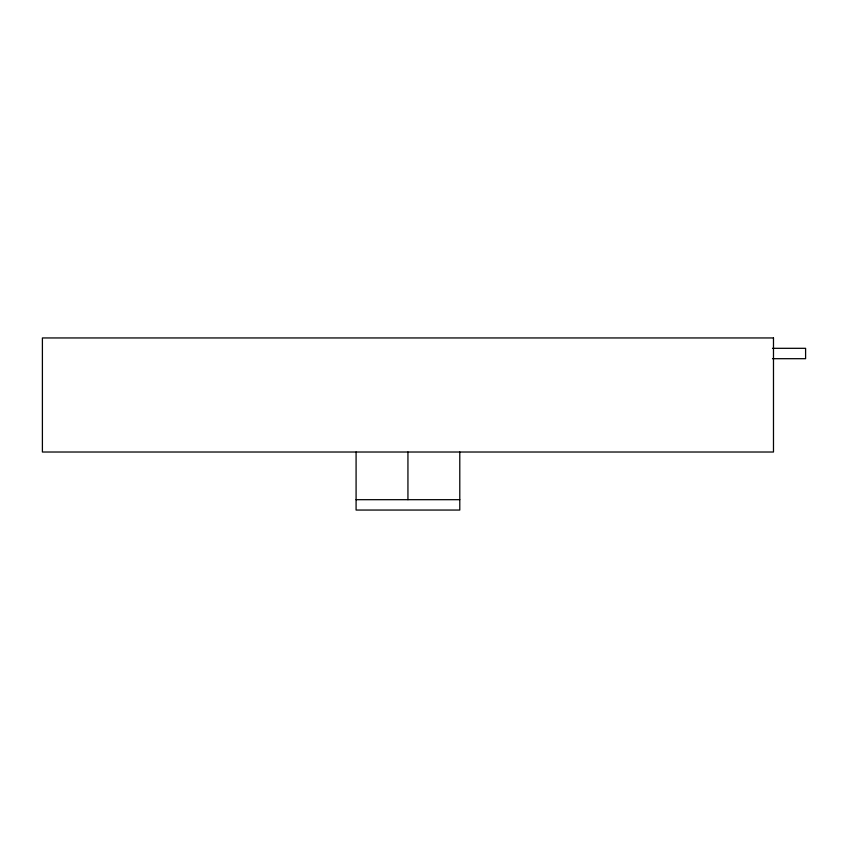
<?xml version="1.0" encoding="UTF-8"?>
<svg xmlns="http://www.w3.org/2000/svg" width="848" height="848" viewBox="0 0 848 848"><rect width="100%" height="100%" fill="white"/><g stroke="black" fill="none" stroke-linecap="round" stroke-linejoin="round"><path stroke-width="1.27" d="M772.507 348.316L805.6 348.316L805.6 358.693L772.507 358.693M356.086 499.684L459.786 499.684M459.786 452.016L459.786 510.051L356.086 510.051L356.086 452.016M407.941 452.016L407.941 499.684M773.482 337.949L42.4 337.949L42.4 452.016L773.482 452.016L773.482 337.949"/></g></svg>
